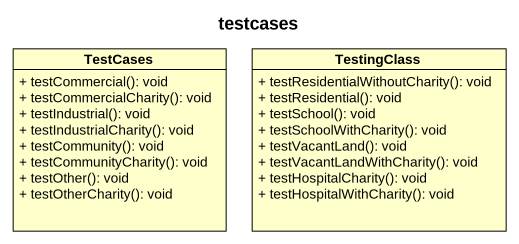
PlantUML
@startuml
title testcases
hide circle
hide empty members
skinparam classAttributeIconSize 0
class TestCases {
  + testCommercial(): void
  + testCommercialCharity(): void
  + testIndustrial(): void
  + testIndustrialCharity(): void
  + testCommunity(): void
  + testCommunityCharity(): void
  + testOther(): void
  + testOtherCharity(): void
}
class TestingClass {
  + testResidentialWithoutCharity(): void
  + testResidential(): void
  + testSchool(): void
  + testSchoolWithCharity(): void
  + testVacantLand(): void
  + testVacantLandWithCharity(): void
  + testHospitalCharity(): void
  + testHospitalWithCharity(): void
}
@enduml
